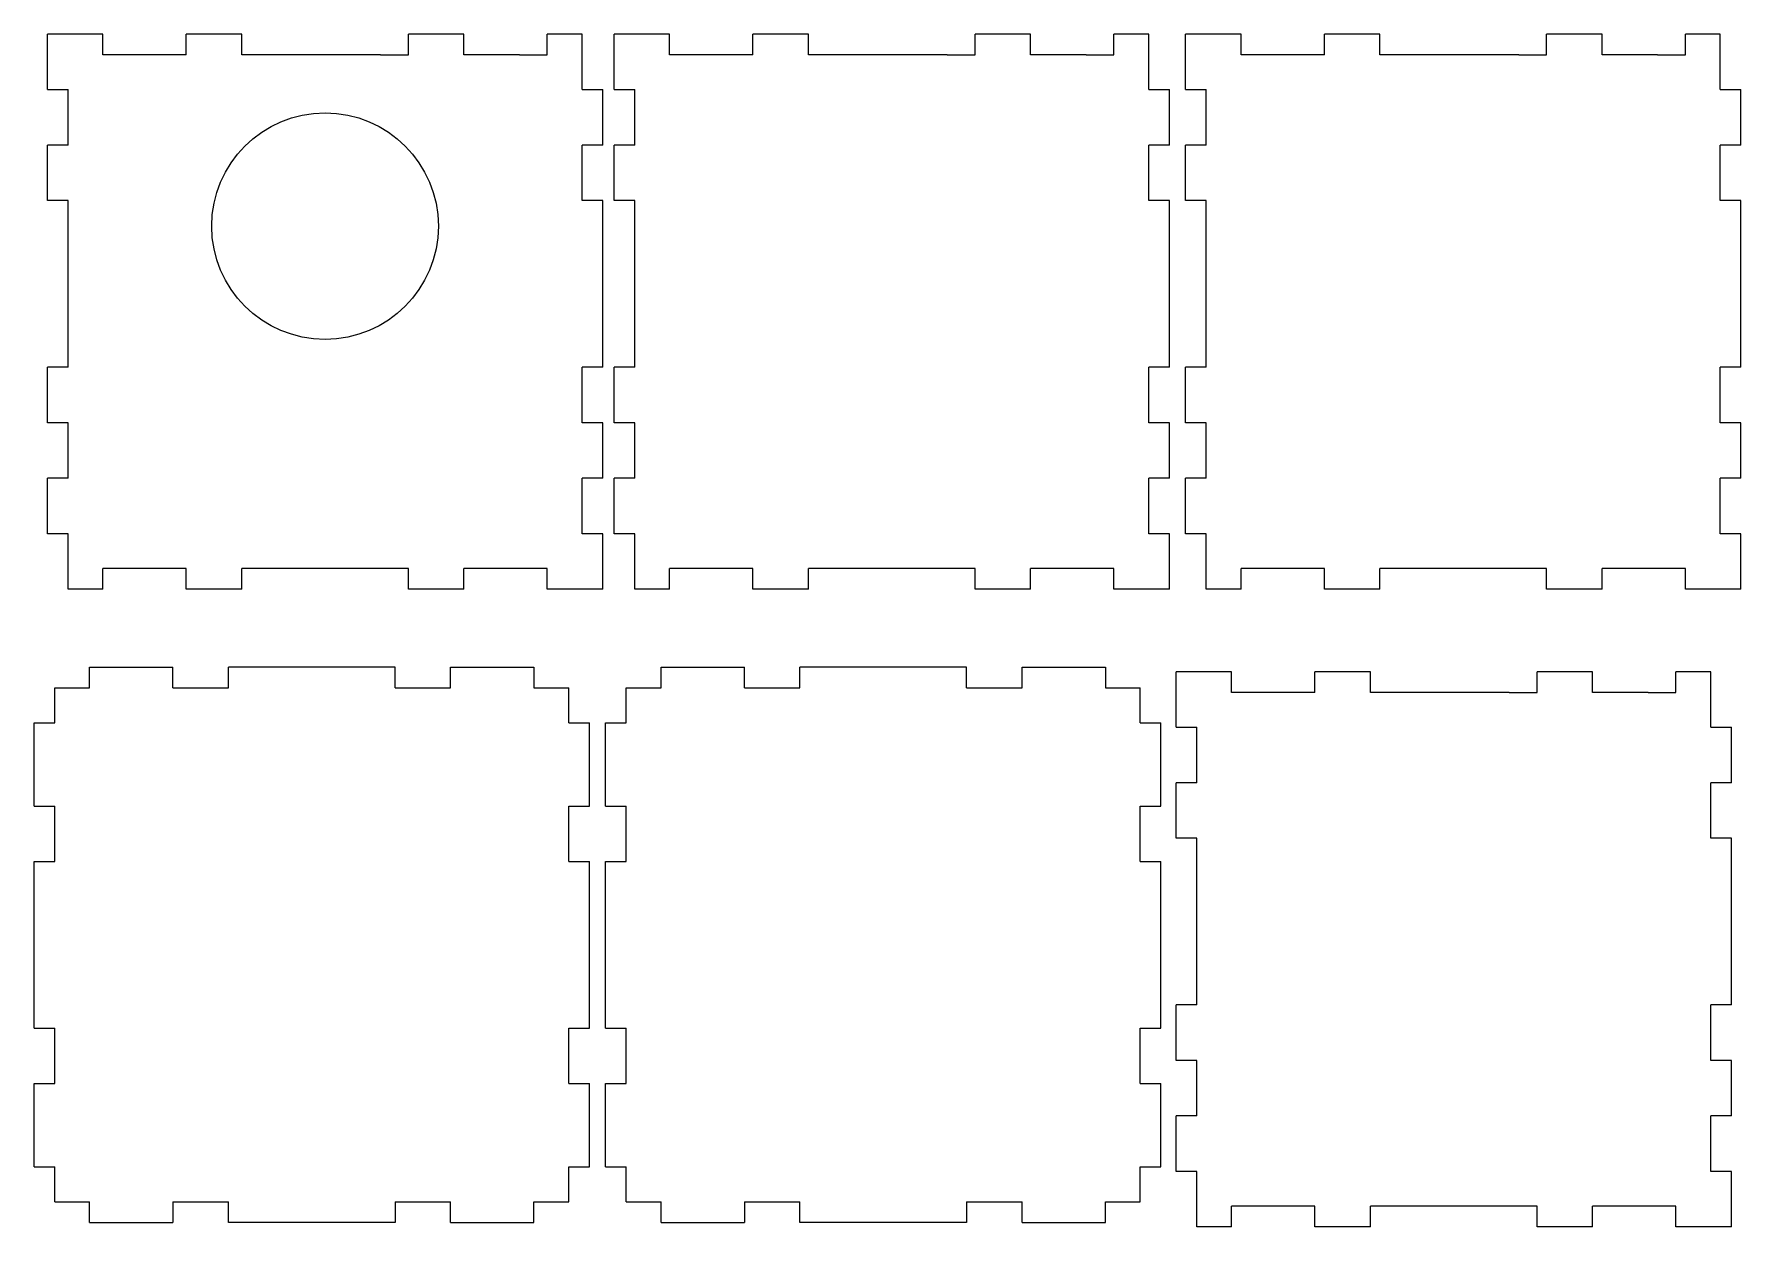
# Model space of a CAD drawing. Header units: millimetres. Extents: x 42 to 432, y -10 to 263.
import ezdxf

# ---------------------------------------------------------------- set-up
doc = ezdxf.new("R2010")
doc.units = ezdxf.units.MM
doc.header["$MEASUREMENT"] = 0

msp = doc.modelspace()

# ---------------------------------------------------------------- linework, layer by layer
at = {"color": 7}
for p, q in [((44.94, 256.35), (44.94, 262.7)), ((51.29, 262.7), (44.94, 262.7)), ((57.64, 262.7), (51.29, 262.7)), ((57.64, 257.97), (57.64, 262.7)), ((83.04, 262.7), (76.69, 262.7)), ((76.69, 257.97), (76.69, 262.7)), ((89.39, 262.7), (83.04, 262.7)), ((89.39, 257.97), (89.39, 262.7)), ((127.49, 257.97), (127.49, 262.7)), ((133.84, 262.7), (127.49, 262.7)), ((140.19, 262.7), (133.84, 262.7)), ((140.19, 257.97), (140.19, 262.7)), ((159.24, 257.97), (159.24, 262.7)), ((167.22, 262.7), (159.24, 262.7)), ((167.22, 256.35), (167.22, 262.7)), ((174.54, 256.35), (174.54, 262.7)), ((180.89, 262.7), (174.54, 262.7)), ((187.24, 262.7), (180.89, 262.7)), ((187.24, 257.97), (187.24, 262.7)), ((212.64, 262.7), (206.29, 262.7)), ((206.29, 257.97), (206.29, 262.7)), ((218.99, 262.7), (212.64, 262.7)), ((218.99, 257.97), (218.99, 262.7)), ((257.09, 257.97), (257.09, 262.7)), ((263.44, 262.7), (257.09, 262.7)), ((269.79, 262.7), (263.44, 262.7)), ((269.79, 257.97), (269.79, 262.7)), ((288.84, 257.97), (288.84, 262.7)), ((296.82, 262.7), (288.84, 262.7)), ((296.82, 256.35), (296.82, 262.7)), ((305.23, 256.35), (305.23, 262.7)), ((311.58, 262.7), (305.23, 262.7)), ((317.93, 262.7), (311.58, 262.7)), ((317.93, 257.97), (317.93, 262.7)), ((343.33, 262.7), (336.98, 262.7)), ((336.98, 257.97), (336.98, 262.7)), ((349.68, 262.7), (343.33, 262.7)), ((349.68, 257.97), (349.68, 262.7)), ((387.78, 257.97), (387.78, 262.7)), ((394.13, 262.7), (387.78, 262.7)), ((400.48, 262.7), (394.13, 262.7)), ((400.48, 257.97), (400.48, 262.7)), ((419.53, 257.97), (419.53, 262.7)), ((427.5, 262.7), (419.53, 262.7)), ((427.5, 256.35), (427.5, 262.7)), ((63.99, 257.97), (57.64, 257.97)), ((76.69, 257.97), (63.99, 257.97)), ((95.74, 257.97), (89.39, 257.97)), ((121.14, 257.97), (127.49, 257.97)), ((152.89, 257.97), (140.19, 257.97)), ((152.89, 257.97), (159.24, 257.97)), ((193.59, 257.97), (187.24, 257.97)), ((206.29, 257.97), (193.59, 257.97)), ((225.34, 257.97), (218.99, 257.97)), ((250.74, 257.97), (257.09, 257.97)), ((282.49, 257.97), (269.79, 257.97)), ((282.49, 257.97), (288.84, 257.97)), ((324.28, 257.97), (317.93, 257.97)), ((336.98, 257.97), (324.28, 257.97)), ((356.03, 257.97), (349.68, 257.97)), ((381.43, 257.97), (387.78, 257.97)), ((413.18, 257.97), (400.48, 257.97)), ((413.18, 257.97), (419.53, 257.97)), ((44.94, 250), (44.94, 256.35)), ((167.22, 250), (167.22, 256.35)), ((174.54, 250), (174.54, 256.35)), ((296.82, 250), (296.82, 256.35)), ((305.23, 250), (305.23, 256.35)), ((427.5, 250), (427.5, 256.35)), ((44.94, 250), (49.67, 250)), ((49.67, 243.65), (49.67, 250)), ((167.22, 250), (171.94, 250)), ((171.94, 243.65), (171.94, 250)), ((174.54, 250), (179.27, 250)), ((179.27, 243.65), (179.27, 250)), ((296.82, 250), (301.54, 250)), ((301.54, 243.65), (301.54, 250)), ((305.23, 250), (309.95, 250)), ((309.95, 243.65), (309.95, 250)), ((427.5, 250), (432.23, 250)), ((432.23, 243.65), (432.23, 250)), ((49.67, 237.3), (49.67, 243.65)), ((171.94, 237.3), (171.94, 243.65)), ((179.27, 237.3), (179.27, 243.65)), ((301.54, 237.3), (301.54, 243.65)), ((309.95, 237.3), (309.95, 243.65)), ((432.23, 237.3), (432.23, 243.65)), ((49.67, 237.3), (44.94, 237.3)), ((44.94, 230.95), (44.94, 237.3)), ((167.22, 230.95), (167.22, 237.3)), ((171.94, 237.3), (167.22, 237.3)), ((179.27, 237.3), (174.54, 237.3)), ((174.54, 230.95), (174.54, 237.3)), ((296.82, 230.95), (296.82, 237.3)), ((301.54, 237.3), (296.82, 237.3)), ((309.95, 237.3), (305.23, 237.3)), ((305.23, 230.95), (305.23, 237.3)), ((427.5, 230.95), (427.5, 237.3)), ((432.23, 237.3), (427.5, 237.3)), ((44.94, 224.6), (44.94, 230.95)), ((167.22, 224.6), (167.22, 230.95)), ((174.54, 224.6), (174.54, 230.95)), ((296.82, 224.6), (296.82, 230.95)), ((305.23, 224.6), (305.23, 230.95)), ((427.5, 224.6), (427.5, 230.95)), ((49.67, 224.6), (44.94, 224.6)), ((49.67, 218.25), (49.67, 224.6)), ((171.94, 224.6), (167.22, 224.6)), ((171.94, 218.25), (171.94, 224.6)), ((179.27, 224.6), (174.54, 224.6)), ((179.27, 218.25), (179.27, 224.6)), ((301.54, 224.6), (296.82, 224.6)), ((301.54, 218.25), (301.54, 224.6)), ((309.95, 224.6), (305.23, 224.6)), ((309.95, 218.25), (309.95, 224.6)), ((432.23, 224.6), (427.5, 224.6)), ((432.23, 218.25), (432.23, 224.6)), ((49.67, 186.5), (49.67, 218.25)), ((171.94, 186.5), (171.94, 218.25)), ((179.27, 186.5), (179.27, 218.25)), ((301.54, 186.5), (301.54, 218.25)), ((309.95, 186.5), (309.95, 218.25)), ((432.23, 186.5), (432.23, 218.25)), ((44.94, 180.15), (44.94, 186.5)), ((49.67, 186.5), (44.94, 186.5)), ((167.22, 180.15), (167.22, 186.5)), ((171.94, 186.5), (167.22, 186.5)), ((174.54, 180.15), (174.54, 186.5)), ((179.27, 186.5), (174.54, 186.5)), ((296.82, 180.15), (296.82, 186.5)), ((301.54, 186.5), (296.82, 186.5)), ((305.23, 180.15), (305.23, 186.5)), ((309.95, 186.5), (305.23, 186.5)), ((427.5, 180.15), (427.5, 186.5)), ((432.23, 186.5), (427.5, 186.5)), ((44.94, 173.8), (44.94, 180.15)), ((167.22, 173.8), (167.22, 180.15)), ((174.54, 173.8), (174.54, 180.15)), ((296.82, 173.8), (296.82, 180.15)), ((305.23, 173.8), (305.23, 180.15)), ((427.5, 173.8), (427.5, 180.15)), ((49.67, 173.8), (44.94, 173.8)), ((49.67, 167.45), (49.67, 173.8)), ((171.94, 173.8), (167.22, 173.8)), ((171.94, 167.45), (171.94, 173.8)), ((179.27, 173.8), (174.54, 173.8)), ((179.27, 167.45), (179.27, 173.8)), ((301.54, 173.8), (296.82, 173.8)), ((301.54, 167.45), (301.54, 173.8)), ((309.95, 173.8), (305.23, 173.8)), ((309.95, 167.45), (309.95, 173.8)), ((432.23, 173.8), (427.5, 173.8)), ((432.23, 167.45), (432.23, 173.8)), ((49.67, 161.1), (49.67, 167.45)), ((171.94, 161.1), (171.94, 167.45)), ((179.27, 161.1), (179.27, 167.45)), ((301.54, 161.1), (301.54, 167.45)), ((309.95, 161.1), (309.95, 167.45)), ((432.23, 161.1), (432.23, 167.45)), ((44.94, 154.75), (44.94, 161.1)), ((49.67, 161.1), (44.94, 161.1)), ((167.22, 154.75), (167.22, 161.1)), ((171.94, 161.1), (167.22, 161.1)), ((174.54, 154.75), (174.54, 161.1)), ((179.27, 161.1), (174.54, 161.1)), ((296.82, 154.75), (296.82, 161.1)), ((301.54, 161.1), (296.82, 161.1)), ((305.23, 154.75), (305.23, 161.1)), ((309.95, 161.1), (305.23, 161.1)), ((427.5, 154.75), (427.5, 161.1)), ((432.23, 161.1), (427.5, 161.1)), ((44.94, 148.4), (44.94, 154.75)), ((167.22, 148.4), (167.22, 154.75)), ((174.54, 148.4), (174.54, 154.75)), ((296.82, 148.4), (296.82, 154.75)), ((305.23, 148.4), (305.23, 154.75)), ((427.5, 148.4), (427.5, 154.75)), ((49.67, 148.4), (44.94, 148.4)), ((49.67, 142.05), (49.67, 148.4)), ((171.94, 148.4), (167.22, 148.4)), ((171.94, 142.05), (171.94, 148.4)), ((179.27, 148.4), (174.54, 148.4)), ((179.27, 142.05), (179.27, 148.4)), ((301.54, 148.4), (296.82, 148.4)), ((301.54, 142.05), (301.54, 148.4)), ((309.95, 148.4), (305.23, 148.4)), ((309.95, 142.05), (309.95, 148.4)), ((432.23, 148.4), (427.5, 148.4)), ((432.23, 142.05), (432.23, 148.4)), ((49.67, 135.7), (49.67, 142.05)), ((171.94, 135.7), (171.94, 142.05)), ((179.27, 135.7), (179.27, 142.05)), ((301.54, 135.7), (301.54, 142.05)), ((309.95, 135.7), (309.95, 142.05)), ((432.23, 135.7), (432.23, 142.05)), ((57.64, 135.7), (57.64, 140.42)), ((63.99, 140.42), (57.64, 140.42)), ((70.34, 140.42), (63.99, 140.42)), ((76.69, 140.42), (70.34, 140.42)), ((76.69, 135.7), (76.69, 140.42)), ((95.74, 140.42), (89.39, 140.42)), ((89.39, 135.7), (89.39, 140.42)), ((127.49, 140.42), (121.14, 140.42)), ((127.49, 135.7), (127.49, 140.42)), ((146.54, 140.42), (140.19, 140.42)), ((140.19, 135.7), (140.19, 140.42)), ((152.89, 140.42), (146.54, 140.42)), ((159.24, 140.42), (152.89, 140.42)), ((159.24, 135.7), (159.24, 140.42)), ((187.24, 135.7), (187.24, 140.42)), ((193.59, 140.42), (187.24, 140.42)), ((199.94, 140.42), (193.59, 140.42)), ((206.29, 140.42), (199.94, 140.42)), ((206.29, 135.7), (206.29, 140.42)), ((225.34, 140.42), (218.99, 140.42)), ((218.99, 135.7), (218.99, 140.42)), ((257.09, 140.42), (250.74, 140.42)), ((257.09, 135.7), (257.09, 140.42)), ((276.14, 140.42), (269.79, 140.42)), ((269.79, 135.7), (269.79, 140.42)), ((282.49, 140.42), (276.14, 140.42)), ((288.84, 140.42), (282.49, 140.42)), ((288.84, 135.7), (288.84, 140.42)), ((317.93, 135.7), (317.93, 140.42)), ((324.28, 140.42), (317.93, 140.42)), ((330.63, 140.42), (324.28, 140.42)), ((336.98, 140.42), (330.63, 140.42)), ((336.98, 135.7), (336.98, 140.42)), ((356.03, 140.42), (349.68, 140.42)), ((349.68, 135.7), (349.68, 140.42)), ((387.78, 140.42), (381.43, 140.42)), ((387.78, 135.7), (387.78, 140.42)), ((406.83, 140.42), (400.48, 140.42)), ((400.48, 135.7), (400.48, 140.42)), ((413.18, 140.42), (406.83, 140.42)), ((419.53, 140.42), (413.18, 140.42)), ((419.53, 135.7), (419.53, 140.42)), ((57.64, 135.7), (49.67, 135.7)), ((83.04, 135.7), (76.69, 135.7)), ((89.39, 135.7), (83.04, 135.7)), ((133.84, 135.7), (127.49, 135.7)), ((140.19, 135.7), (133.84, 135.7)), ((165.59, 135.7), (159.24, 135.7)), ((171.94, 135.7), (165.59, 135.7)), ((187.24, 135.7), (179.27, 135.7)), ((212.64, 135.7), (206.29, 135.7)), ((218.99, 135.7), (212.64, 135.7)), ((263.44, 135.7), (257.09, 135.7)), ((269.79, 135.7), (263.44, 135.7)), ((295.19, 135.7), (288.84, 135.7)), ((301.54, 135.7), (295.19, 135.7)), ((317.93, 135.7), (309.95, 135.7)), ((343.33, 135.7), (336.98, 135.7)), ((349.68, 135.7), (343.33, 135.7)), ((394.13, 135.7), (387.78, 135.7)), ((400.48, 135.7), (394.13, 135.7)), ((425.88, 135.7), (419.53, 135.7)), ((432.23, 135.7), (425.88, 135.7)), ((54.61, 113.13), (54.61, 117.86)), ((54.61, 117.86), (60.96, 117.86)), ((60.96, 117.86), (67.31, 117.86)), ((67.31, 117.86), (73.66, 117.86)), ((73.66, 113.13), (73.66, 117.86)), ((86.36, 113.13), (86.36, 117.86)), ((124.46, 117.86), (86.36, 117.86)), ((124.46, 113.13), (124.46, 117.86)), ((137.16, 117.86), (143.51, 117.86)), ((137.16, 113.13), (137.16, 117.86)), ((143.51, 117.86), (149.86, 117.86)), ((149.86, 117.86), (156.21, 117.86)), ((156.21, 117.86), (156.21, 113.13)), ((185.3, 113.13), (185.3, 117.86)), ((185.3, 117.86), (191.65, 117.86)), ((191.65, 117.86), (198, 117.86)), ((198, 117.86), (204.35, 117.86)), ((204.35, 113.13), (204.35, 117.86)), ((217.05, 113.13), (217.05, 117.86)), ((255.15, 117.86), (217.05, 117.86)), ((255.15, 113.13), (255.15, 117.86)), ((267.85, 117.86), (274.2, 117.86)), ((267.85, 113.13), (267.85, 117.86)), ((274.2, 117.86), (280.55, 117.86)), ((280.55, 117.86), (286.9, 117.86)), ((286.9, 117.86), (286.9, 113.13)), ((303.06, 110.48), (303.06, 116.83)), ((309.41, 116.83), (303.06, 116.83)), ((315.76, 116.83), (309.41, 116.83)), ((315.76, 112.11), (315.76, 116.83)), ((341.16, 116.83), (334.81, 116.83)), ((334.81, 112.11), (334.81, 116.83)), ((347.51, 116.83), (341.16, 116.83)), ((347.51, 112.11), (347.51, 116.83)), ((385.61, 112.11), (385.61, 116.83)), ((391.96, 116.83), (385.61, 116.83)), ((398.31, 116.83), (391.96, 116.83)), ((398.31, 112.11), (398.31, 116.83)), ((417.36, 112.11), (417.36, 116.83)), ((425.33, 116.83), (417.36, 116.83)), ((425.33, 110.48), (425.33, 116.83)), ((46.64, 113.13), (54.61, 113.13)), ((46.64, 105.16), (46.64, 113.13)), ((73.66, 113.13), (80.01, 113.13)), ((80.01, 113.13), (86.36, 113.13)), ((124.46, 113.13), (130.81, 113.13)), ((130.81, 113.13), (137.16, 113.13)), ((156.21, 113.13), (164.19, 113.13)), ((164.19, 105.16), (164.19, 113.13)), ((177.32, 113.13), (185.3, 113.13)), ((177.32, 105.16), (177.32, 113.13)), ((204.35, 113.13), (210.7, 113.13)), ((210.7, 113.13), (217.05, 113.13)), ((255.15, 113.13), (261.5, 113.13)), ((261.5, 113.13), (267.85, 113.13)), ((286.9, 113.13), (294.87, 113.13)), ((294.87, 105.16), (294.87, 113.13)), ((303.06, 104.13), (303.06, 110.48)), ((322.11, 112.11), (315.76, 112.11)), ((334.81, 112.11), (322.11, 112.11)), ((353.86, 112.11), (347.51, 112.11)), ((379.26, 112.11), (385.61, 112.11)), ((411.01, 112.11), (398.31, 112.11)), ((411.01, 112.11), (417.36, 112.11)), ((425.33, 104.13), (425.33, 110.48)), ((41.91, 105.16), (46.64, 105.16)), ((41.91, 98.81), (41.91, 105.16)), ((164.19, 105.16), (168.91, 105.16)), ((168.91, 98.81), (168.91, 105.16)), ((172.6, 105.16), (177.32, 105.16)), ((172.6, 98.81), (172.6, 105.16)), ((294.87, 105.16), (299.6, 105.16)), ((299.6, 98.81), (299.6, 105.16)), ((303.06, 104.13), (307.78, 104.13)), ((307.78, 97.78), (307.78, 104.13)), ((425.33, 104.13), (430.06, 104.13)), ((430.06, 97.78), (430.06, 104.13)), ((41.91, 92.46), (41.91, 98.81)), ((168.91, 92.46), (168.91, 98.81)), ((172.6, 92.46), (172.6, 98.81)), ((299.6, 92.46), (299.6, 98.81)), ((307.78, 91.43), (307.78, 97.78)), ((430.06, 91.43), (430.06, 97.78)), ((41.91, 86.11), (41.91, 92.46)), ((168.91, 86.11), (168.91, 92.46)), ((172.6, 86.11), (172.6, 92.46)), ((299.6, 86.11), (299.6, 92.46)), ((307.78, 91.43), (303.06, 91.43)), ((303.06, 85.08), (303.06, 91.43)), ((425.33, 85.08), (425.33, 91.43)), ((430.06, 91.43), (425.33, 91.43)), ((41.91, 86.11), (46.64, 86.11)), ((46.64, 79.76), (46.64, 86.11)), ((164.19, 86.11), (168.91, 86.11)), ((164.19, 79.76), (164.19, 86.11)), ((172.6, 86.11), (177.32, 86.11)), ((177.32, 79.76), (177.32, 86.11)), ((294.87, 86.11), (299.6, 86.11)), ((294.87, 79.76), (294.87, 86.11)), ((303.06, 78.73), (303.06, 85.08)), ((425.33, 78.73), (425.33, 85.08)), ((46.64, 73.41), (46.64, 79.76)), ((164.19, 73.41), (164.19, 79.76)), ((177.32, 73.41), (177.32, 79.76)), ((294.87, 73.41), (294.87, 79.76)), ((307.78, 78.73), (303.06, 78.73)), ((307.78, 72.38), (307.78, 78.73)), ((430.06, 78.73), (425.33, 78.73)), ((430.06, 72.38), (430.06, 78.73)), ((41.91, 73.41), (46.64, 73.41)), ((41.91, 35.31), (41.91, 73.41)), ((164.19, 73.41), (168.91, 73.41)), ((168.91, 35.31), (168.91, 73.41)), ((172.6, 73.41), (177.32, 73.41)), ((172.6, 35.31), (172.6, 73.41)), ((294.87, 73.41), (299.6, 73.41)), ((299.6, 35.31), (299.6, 73.41)), ((307.78, 40.63), (307.78, 72.38)), ((430.06, 40.63), (430.06, 72.38)), ((303.06, 34.28), (303.06, 40.63)), ((307.78, 40.63), (303.06, 40.63)), ((425.33, 34.28), (425.33, 40.63)), ((430.06, 40.63), (425.33, 40.63)), ((41.91, 35.31), (46.64, 35.31)), ((46.64, 28.96), (46.64, 35.31)), ((164.19, 28.96), (164.19, 35.31)), ((164.19, 35.31), (168.91, 35.31)), ((172.6, 35.31), (177.32, 35.31)), ((177.32, 28.96), (177.32, 35.31)), ((294.87, 28.96), (294.87, 35.31)), ((294.87, 35.31), (299.6, 35.31)), ((303.06, 27.93), (303.06, 34.28)), ((425.33, 27.93), (425.33, 34.28)), ((46.64, 22.61), (46.64, 28.96)), ((164.19, 22.61), (164.19, 28.96)), ((177.32, 22.61), (177.32, 28.96)), ((294.87, 22.61), (294.87, 28.96)), ((307.78, 27.93), (303.06, 27.93)), ((307.78, 21.58), (307.78, 27.93)), ((430.06, 27.93), (425.33, 27.93)), ((430.06, 21.58), (430.06, 27.93)), ((41.91, 16.26), (41.91, 22.61)), ((41.91, 22.61), (46.64, 22.61)), ((164.19, 22.61), (168.91, 22.61)), ((168.91, 16.26), (168.91, 22.61)), ((172.6, 16.26), (172.6, 22.61)), ((172.6, 22.61), (177.32, 22.61)), ((294.87, 22.61), (299.6, 22.61)), ((299.6, 16.26), (299.6, 22.61)), ((307.78, 15.23), (307.78, 21.58)), ((430.06, 15.23), (430.06, 21.58)), ((41.91, 9.91), (41.91, 16.26)), ((168.91, 9.91), (168.91, 16.26)), ((172.6, 9.91), (172.6, 16.26)), ((299.6, 9.91), (299.6, 16.26)), ((303.06, 8.88), (303.06, 15.23)), ((307.78, 15.23), (303.06, 15.23)), ((425.33, 8.88), (425.33, 15.23)), ((430.06, 15.23), (425.33, 15.23)), ((41.91, 3.56), (41.91, 9.91)), ((168.91, 3.56), (168.91, 9.91)), ((172.6, 3.56), (172.6, 9.91)), ((299.6, 3.56), (299.6, 9.91)), ((303.06, 2.53), (303.06, 8.88)), ((425.33, 2.53), (425.33, 8.88)), ((41.91, 3.56), (46.64, 3.56)), ((46.64, -4.42), (46.64, 3.56)), ((164.19, 3.56), (168.91, 3.56)), ((164.19, -4.42), (164.19, 3.56)), ((172.6, 3.56), (177.32, 3.56)), ((177.32, -4.42), (177.32, 3.56)), ((294.87, 3.56), (299.6, 3.56)), ((294.87, -4.42), (294.87, 3.56)), ((307.78, 2.53), (303.06, 2.53)), ((307.78, -3.82), (307.78, 2.53)), ((430.06, 2.53), (425.33, 2.53)), ((430.06, -3.82), (430.06, 2.53)), ((307.78, -10.17), (307.78, -3.82)), ((430.06, -10.17), (430.06, -3.82)), ((46.64, -4.42), (54.61, -4.42)), ((54.61, -9.14), (54.61, -4.42)), ((73.66, -4.42), (73.66, -9.14)), ((73.66, -4.42), (80.01, -4.42)), ((80.01, -4.42), (86.36, -4.42)), ((86.36, -9.14), (86.36, -4.42)), ((124.46, -4.42), (130.81, -4.42)), ((124.46, -4.42), (124.46, -9.14)), ((130.81, -4.42), (137.16, -4.42)), ((137.16, -9.14), (137.16, -4.42)), ((156.21, -9.14), (156.21, -4.42)), ((156.21, -4.42), (164.19, -4.42)), ((177.32, -4.42), (185.3, -4.42)), ((185.3, -9.14), (185.3, -4.42)), ((204.35, -4.42), (204.35, -9.14)), ((204.35, -4.42), (210.7, -4.42)), ((210.7, -4.42), (217.05, -4.42)), ((217.05, -9.14), (217.05, -4.42)), ((255.15, -4.42), (261.5, -4.42)), ((255.15, -4.42), (255.15, -9.14)), ((261.5, -4.42), (267.85, -4.42)), ((267.85, -9.14), (267.85, -4.42)), ((286.9, -9.14), (286.9, -4.42)), ((286.9, -4.42), (294.87, -4.42)), ((315.76, -10.17), (315.76, -5.45)), ((322.11, -5.45), (315.76, -5.45)), ((328.46, -5.45), (322.11, -5.45)), ((334.81, -5.45), (328.46, -5.45)), ((334.81, -10.17), (334.81, -5.45)), ((353.86, -5.45), (347.51, -5.45)), ((347.51, -10.17), (347.51, -5.45)), ((385.61, -5.45), (379.26, -5.45)), ((385.61, -10.17), (385.61, -5.45)), ((404.66, -5.45), (398.31, -5.45)), ((398.31, -10.17), (398.31, -5.45)), ((411.01, -5.45), (404.66, -5.45)), ((417.36, -5.45), (411.01, -5.45)), ((417.36, -10.17), (417.36, -5.45)), ((54.61, -9.14), (60.96, -9.14)), ((60.96, -9.14), (67.31, -9.14)), ((67.31, -9.14), (73.66, -9.14)), ((124.46, -9.14), (86.36, -9.14)), ((137.16, -9.14), (143.51, -9.14)), ((143.51, -9.14), (149.86, -9.14)), ((149.86, -9.14), (156.21, -9.14)), ((185.3, -9.14), (191.65, -9.14)), ((191.65, -9.14), (198, -9.14)), ((198, -9.14), (204.35, -9.14)), ((255.15, -9.14), (217.05, -9.14)), ((267.85, -9.14), (274.2, -9.14)), ((274.2, -9.14), (280.55, -9.14)), ((280.55, -9.14), (286.9, -9.14)), ((315.76, -10.17), (307.78, -10.17)), ((341.16, -10.17), (334.81, -10.17)), ((347.51, -10.17), (341.16, -10.17)), ((391.96, -10.17), (385.61, -10.17)), ((398.31, -10.17), (391.96, -10.17)), ((423.71, -10.17), (417.36, -10.17)), ((430.06, -10.17), (423.71, -10.17))]:
    msp.add_line(p, q, dxfattribs=at)
for p, q in [((121.14, 257.97), (95.74, 257.97)), ((250.74, 257.97), (225.34, 257.97)), ((381.43, 257.97), (356.03, 257.97)), ((121.14, 140.42), (95.74, 140.42)), ((250.74, 140.42), (225.34, 140.42)), ((381.43, 140.42), (356.03, 140.42)), ((379.26, 112.11), (353.86, 112.11)), ((379.26, -5.45), (353.86, -5.45))]:
    msp.add_line(p, q)
msp.add_circle((108.44, 218.78), 25.91)

doc.saveas('drawing.dxf')
